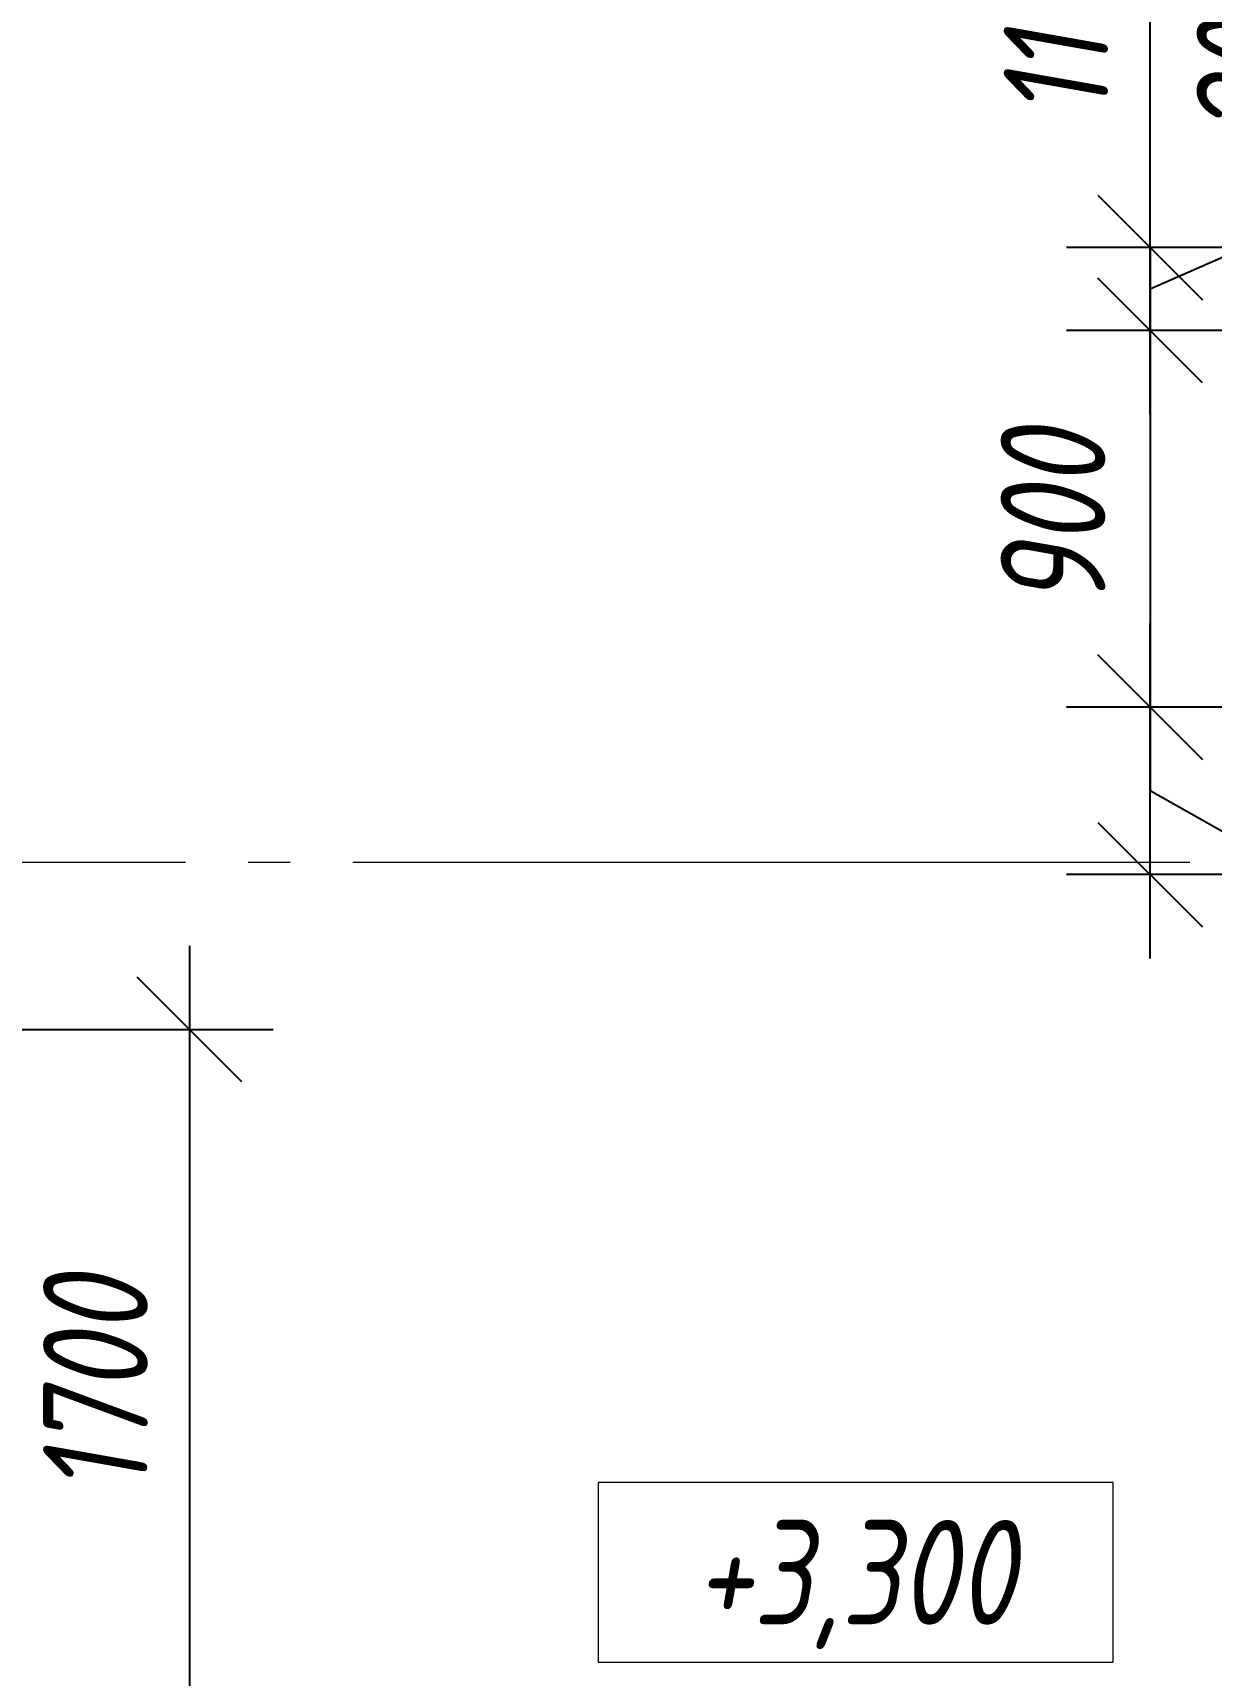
# Model space of a CAD drawing. Header units: millimetres. Extents: x -85420 to 1195317, y -69347 to 470418.
# Drawn here: x 437442 to 440257, y 16633 to 20558 of the extents above; entities that cross this region are included whole.
import ezdxf
from ezdxf import colors
from ezdxf.entities.mleader import LeaderData, LeaderLine
from ezdxf.enums import TextEntityAlignment as Align
from ezdxf.math import Vec2, Vec3

# ---------------------------------------------------------------- set-up
doc = ezdxf.new("R2010")
doc.units = ezdxf.units.MM
for name, pattern in [('GOST2.303 6', [12, 8, -1.5, 1, -1.5]), ('ГОСТ 2.303 5', [24, 20, -1.5, 1, -1.5]), ('осевая', [50.800000000000004, 31.75, -6.35, 6.35, -6.35])]:
    doc.linetypes.add(name, pattern=pattern)
for name, color, linetype, lineweight in [('+АР_Выноски', 4, 'Continuous', 9), ('+АР_Осевые линии', 252, 'GOST2.303 6', 9), ('АР_Отметки', 7, 'Continuous', 5), ('АР_штриховка несущих стен', 250, 'Continuous', 0), ('СПДС_РАЗМЕРЫ', 252, 'Continuous', 0)]:
    doc.layers.add(name, color=color, linetype=linetype, lineweight=lineweight)
doc.layers.add('ОСИ', color=7, linetype='осевая', lineweight=13, true_color=0x999999)
doc.styles.add('ISOCPEUR', font='', dxfattribs={"height": 250})
doc.styles.add('ГОСТ 2.304', font='CS_Gost2304.shx', dxfattribs={"oblique": 10})
doc.styles.get('ISOCPEUR').set_extended_font_data('ISOCPEUR', italic=True)
doc.dimstyles.new('СПДС', dxfattribs={"dimscale": 100, "dimtxt": 2.5, "dimasz": 2.5, "dimexe": 2, "dimexo": 0.625, "dimgap": 1, "dimtad": 1, "dimdec": 0, "dimrnd": 5, "dimtxsty": 'ГОСТ 2.304', "dimblk": 'OBLIQUE', "dimblk1": 'OBLIQUE', "dimblk2": 'OBLIQUE', "dimcen": 2.5, "dimdle": 2, "dimadec": 0, "dimazin": 2, "dimtfac": 0.75, "dimtdec": 4, "dimtmove": 1, "dimatfit": 3, "dimfxl": 1, "dimtfill": 1, "dimtolj": 1, "dimarcsym": 1})

# ---------------------------------------------------------------- blocks, each defined once
blk = doc.blocks.new('_Oblique')
at = {"color": 0, "linetype": 'ByBlock', "lineweight": -2}
blk.add_line((-0.5, -0.5), (0.5, 0.5), dxfattribs=at)
blk = doc.blocks.new('*D388')
at = {"layer": 'Defpoints', "color": 0, "ltscale": 100, "transparency": 16777216}
for p in [(437116.3725916796, 18176.41517541511), (437113.770192345, 16476.4151754151), (437816.3725916796, 16476.4151754151)]:
    blk.add_point(p, dxfattribs=at)
at = {"layer": 'СПДС_РАЗМЕРЫ', "color": 0, "lineweight": -2, "ltscale": 100, "transparency": 16777216}
for p, q in [((437816.3725916796, 18376.41517541511), (437816.3725916796, 16276.4151754151)), ((437178.8725916796, 18176.41517541511), (438016.3725916796, 18176.41517541511)), ((437176.270192345, 16476.4151754151), (438016.3725916796, 16476.4151754151))]:
    blk.add_line(p, q, dxfattribs=at)
at = {"layer": 'СПДС_РАЗМЕРЫ', "color": 0, "lineweight": -2, "ltscale": 100, "transparency": 16777216, "xscale": 250, "yscale": 250, "zscale": 250}
for p, rotation in [((437816.3725916796, 18176.41517541511), 90), ((437816.3725916796, 16476.4151754151), 270)]:
    blk.add_blockref('_Oblique', p, dxfattribs=dict(at, rotation=rotation))
at = {"layer": 'СПДС_РАЗМЕРЫ', "color": 0, "ltscale": 100, "transparency": 16777216, "insert": (437591.3725916171, 17326.4151754151), "char_height": 250, "attachment_point": 5, "rotation": 90, "style": 'ГОСТ 2.304', "bg_fill": 3, "box_fill_scale": 1.1, "bg_fill_color": 256, "bg_fill_true_color": 13158600, "bg_fill_transparency": 0}
blk.add_mtext('\\A1;1700', dxfattribs=at)
blk = doc.blocks.new('*D357')
at = {"layer": 'Defpoints', "color": 0, "ltscale": 100, "transparency": 16777216}
for p in [(440111.372829687, 21146.38468128024), (441461.372829687, 21146.38468128024), (441391.3731558804, 20045.3571853613)]:
    blk.add_point(p, dxfattribs=at)
at = {"layer": 'СПДС_РАЗМЕРЫ', "color": 0, "lineweight": -2, "ltscale": 100, "transparency": 16777216}
for p, q in [((440111.372829687, 19845.3571853613), (440111.372829687, 21346.38468128024)), ((441398.872829687, 21146.38468128024), (439911.372829687, 21146.38468128024)), ((441328.8731558804, 20045.3571853613), (439911.372829687, 20045.3571853613))]:
    blk.add_line(p, q, dxfattribs=at)
at = {"layer": 'СПДС_РАЗМЕРЫ', "color": 0, "lineweight": -2, "ltscale": 100, "transparency": 16777216, "xscale": 250, "yscale": 250, "zscale": 250}
for p, rotation in [((440111.372829687, 21146.38468128024), 90), ((440111.372829687, 20045.3571853613), 270)]:
    blk.add_blockref('_Oblique', p, dxfattribs=dict(at, rotation=rotation))
at = {"layer": 'СПДС_РАЗМЕРЫ', "color": 0, "ltscale": 100, "transparency": 16777216, "insert": (439886.3728296245, 20595.87093332077), "char_height": 250, "attachment_point": 5, "rotation": 90, "style": 'ГОСТ 2.304', "bg_fill": 3, "box_fill_scale": 1.1, "bg_fill_color": 256, "bg_fill_true_color": 13158600, "bg_fill_transparency": 0}
blk.add_mtext('\\A1;1100', dxfattribs=at)
blk = doc.blocks.new('*D356')
at = {"layer": 'Defpoints', "color": 0, "ltscale": 100, "transparency": 16777216}
for p in [(440111.372829687, 20045.3571853613), (441391.3731558804, 20045.3571853613), (441446.372829687, 19846.65871395647)]:
    blk.add_point(p, dxfattribs=at)
at = {"layer": 'СПДС_РАЗМЕРЫ', "color": 0, "lineweight": -2, "ltscale": 100, "transparency": 16777216}
for p, q in [((440581.7821124341, 20874.56684892013), (440581.7821124341, 20152.03574948927)), ((440111.372829687, 19646.65871395647), (440111.372829687, 20245.3571853613)), ((440581.7821124341, 20152.03574948927), (440111.372829687, 19946.00794965888)), ((441328.8731558804, 20045.3571853613), (439911.372829687, 20045.3571853613)), ((441383.872829687, 19846.65871395647), (439911.372829687, 19846.65871395647))]:
    blk.add_line(p, q, dxfattribs=at)
at = {"layer": 'СПДС_РАЗМЕРЫ', "color": 0, "lineweight": -2, "ltscale": 100, "transparency": 16777216, "xscale": 250, "yscale": 250, "zscale": 250}
for p, rotation in [((440111.372829687, 20045.3571853613), 270), ((440111.372829687, 19846.65871395647), 90)]:
    blk.add_blockref('_Oblique', p, dxfattribs=dict(at, rotation=rotation))
at = {"layer": 'СПДС_РАЗМЕРЫ', "color": 0, "ltscale": 100, "transparency": 16777216, "insert": (440347.0995336211, 20513.3012992047), "char_height": 250, "attachment_point": 5, "rotation": 90, "style": 'ГОСТ 2.304', "bg_fill": 3, "box_fill_scale": 1.1, "bg_fill_color": 256, "bg_fill_true_color": 13158600, "bg_fill_transparency": 0}
blk.add_mtext('\\A1;200', dxfattribs=at)
blk = doc.blocks.new('*D355')
at = {"layer": 'Defpoints', "color": 0, "ltscale": 100, "transparency": 16777216}
for p in [(440111.372829687, 18946.40824627158), (441511.372829687, 18946.40824627158), (441546.3821336391, 18546.40743005985)]:
    blk.add_point(p, dxfattribs=at)
at = {"layer": 'СПДС_РАЗМЕРЫ', "color": 0, "lineweight": -2, "ltscale": 100, "transparency": 16777216}
for p, q in [((440111.372829687, 18346.40743005985), (440111.372829687, 19146.40824627158)), ((441448.872829687, 18946.40824627158), (439911.372829687, 18946.40824627158)), ((440643.7199816367, 18446.40743005985), (440111.372829687, 18746.40783816572)), ((441483.8821336391, 18546.40743005985), (439911.372829687, 18546.40743005985)), ((440643.7199816367, 17716.14676692324), (440643.7199816367, 18446.40743005985))]:
    blk.add_line(p, q, dxfattribs=at)
at = {"layer": 'СПДС_РАЗМЕРЫ', "color": 0, "lineweight": -2, "ltscale": 100, "transparency": 16777216, "xscale": 250, "yscale": 250, "zscale": 250}
for p, rotation in [((440111.372829687, 18946.40824627158), 90), ((440111.372829687, 18546.40743005985), 270)]:
    blk.add_blockref('_Oblique', p, dxfattribs=dict(at, rotation=rotation))
at = {"layer": 'СПДС_РАЗМЕРЫ', "color": 0, "ltscale": 100, "transparency": 16777216, "insert": (440418.7199815742, 18081.27709849155), "char_height": 250, "attachment_point": 5, "rotation": 90, "style": 'ГОСТ 2.304', "bg_fill": 3, "box_fill_scale": 1.1, "bg_fill_color": 256, "bg_fill_true_color": 13158600, "bg_fill_transparency": 0}
blk.add_mtext('\\A1;400', dxfattribs=at)
blk = doc.blocks.new('*D350')
at = {"layer": 'Defpoints', "color": 0, "ltscale": 100, "transparency": 16777216}
for p in [(441446.372829687, 19846.65871395647), (440111.372829687, 18946.40824627158), (441511.372829687, 18946.40824627158)]:
    blk.add_point(p, dxfattribs=at)
at = {"layer": 'СПДС_РАЗМЕРЫ', "color": 0, "lineweight": -2, "ltscale": 100, "transparency": 16777216}
for p, q in [((440111.372829687, 20046.65871395647), (440111.372829687, 18746.40824627158)), ((441383.872829687, 19846.65871395647), (439911.372829687, 19846.65871395647)), ((441448.872829687, 18946.40824627158), (439911.372829687, 18946.40824627158))]:
    blk.add_line(p, q, dxfattribs=at)
at = {"layer": 'СПДС_РАЗМЕРЫ', "color": 0, "lineweight": -2, "ltscale": 100, "transparency": 16777216, "xscale": 250, "yscale": 250, "zscale": 250}
for p, rotation in [((440111.372829687, 19846.65871395647), 90), ((440111.372829687, 18946.40824627158), 270)]:
    blk.add_blockref('_Oblique', p, dxfattribs=dict(at, rotation=rotation))
at = {"layer": 'СПДС_РАЗМЕРЫ', "color": 0, "ltscale": 100, "transparency": 16777216, "insert": (439879.1385776434, 19396.53348011402), "char_height": 250, "attachment_point": 5, "rotation": 90, "style": 'ГОСТ 2.304', "bg_fill": 3, "box_fill_scale": 1.1, "bg_fill_color": 256, "bg_fill_true_color": 13158600, "bg_fill_transparency": 0}
blk.add_mtext('\\A1;900', dxfattribs=at)
blk = doc.blocks.new('A$C314F1C93')
at = {"layer": '+АР_Осевые линии', "linetype": 'ГОСТ 2.303 5', "lineweight": 0, "ltscale": 100}
blk.add_lwpolyline([(-4199.99999999968, 3249.999999999884), (75280.00000000006, 3249.999999999884)], dxfattribs=at)
blk = doc.blocks.new('_DotSmall')
at = {"color": 0, "linetype": 'ByBlock', "const_width": 0.5}
blk.add_lwpolyline([(-0.0625, 0, 1), (0.0625, 0, 1)], format="xyb", close=True, dxfattribs=at)
blk = doc.blocks.new('АР план')
at = {"layer": 'АР_Отметки', "lineweight": 9}
ml = blk.add_multileader_mtext('Standard', dxfattribs=at)
ml.set_content('+3,950', color=256, style='ISOCPEUR')
ml.set_leader_properties(color=256, linetype='Continuous', lineweight=-1)
ml.set_arrow_properties(name='DOTSMALL')
ml.build(insert=Vec2(0, 0))
ml.multileader.update_dxf_attribs({"has_text_frame": 1, "text_left_attachment_type": 4, "text_right_attachment_type": 4, "dogleg_length": 100, "arrow_head_size": 180})
ctx = ml.context
ctx.base_point, ctx.char_height, ctx.arrow_head_size, ctx.landing_gap_size, ctx.plane_origin = Vec3(653061.3110686555, 32239.71936149879), 250, 180, 50, Vec3(652979.9176188062, 30972.1551693685)
ctx.left_attachment, ctx.right_attachment = 4, 4
notes = []
notes.append((ctx, [(0, (0, 0, 0), (0, 0), (1, 0), 1, [])]))
ctx.mtext.insert, ctx.mtext.width, ctx.mtext.line_spacing_style, ctx.mtext.flow_direction = Vec3(653111.3110686555, 32573.05269483211), 852.6970314602484, 2, 5
ml = blk.add_multileader_mtext('Standard', dxfattribs=at)
ml.set_content('+1,975', color=256, style='ISOCPEUR')
ml.set_leader_properties(color=256, linetype='Continuous', lineweight=-1)
ml.set_arrow_properties(name='DOTSMALL')
ml.build(insert=Vec2(0, 0))
ml.multileader.update_dxf_attribs({"has_text_frame": 1, "text_left_attachment_type": 4, "text_right_attachment_type": 4, "dogleg_length": 100, "arrow_head_size": 180})
ctx = ml.context
ctx.base_point, ctx.char_height, ctx.arrow_head_size, ctx.landing_gap_size, ctx.plane_origin = Vec3(652749.2966237958, 27128.71309628351), 250, 180, 50, Vec3(655881.3550783198, 25957.03355335795)
ctx.left_attachment, ctx.right_attachment = 4, 4
notes.append((ctx, [(0, (0, 0, 0), (0, 0), (1, 0), 1, [])]))
ctx.mtext.insert, ctx.mtext.width, ctx.mtext.line_spacing_style, ctx.mtext.flow_direction = Vec3(652799.2966237958, 27528.71309628351), 852.6970314602484, 2, 5
ml = blk.add_multileader_mtext('Standard', dxfattribs=at)
ml.set_content('+2,410', color=256, style='ISOCPEUR')
ml.set_leader_properties(color=256, linetype='Continuous', lineweight=-1)
ml.set_arrow_properties(name='DOTSMALL')
ml.build(insert=Vec2(0, 0))
ml.multileader.update_dxf_attribs({"has_text_frame": 1, "text_left_attachment_type": 4, "text_right_attachment_type": 4, "dogleg_length": 100, "arrow_head_size": 180})
ctx = ml.context
ctx.base_point, ctx.char_height, ctx.arrow_head_size, ctx.landing_gap_size, ctx.plane_origin = Vec3(649667.0758553846, 15695.91183566085), 250, 180, 50, Vec3(647505.863485316, 15104.66626217555)
ctx.left_attachment, ctx.right_attachment = 4, 4
notes.append((ctx, [(0, (0, 0, 0), (0, 0), (1, 0), 1, [])]))
ctx.mtext.insert, ctx.mtext.width, ctx.mtext.line_spacing_style, ctx.mtext.flow_direction = Vec3(649717.0758553846, 16029.2451689942), 852.6970314602484, 2, 5
for ctx, leaders in notes:
    for number, flags, end, landing, length, lines in leaders:
        leader = LeaderData()
        leader.index, (leader.has_last_leader_line, leader.has_dogleg_vector, leader.attachment_direction) = number, flags
        leader.last_leader_point, leader.dogleg_vector, leader.dogleg_length = Vec3(end), Vec3(landing), length
        for number, points, colour, breaks in lines:
            line = LeaderLine()
            line.index, line.vertices, line.color, line.breaks = number, Vec3.list(points), colors.encode_raw_color(colour), breaks
            leader.lines.append(line)
        ctx.leaders.append(leader)

msp = doc.modelspace()

# ---------------------------------------------------------------- wipeouts: each hides what was drawn before it
at = {"color": 7, "ltscale": 100, "true_color": 0xffffff}
msp.add_wipeout([(438792.6682530077, 16664.07570331194), (440022.6682530077, 16664.07570331194), (440022.6682530077, 17094.07570331194), (438792.6682530077, 17094.07570331194)], dxfattribs=at).dxf.layer = '+АР_Выноски'

# ---------------------------------------------------------------- next in the draw order: linework, layer by layer
at = {"layer": '+АР_Выноски', "linetype": 'Continuous', "ltscale": 100}
msp.add_lwpolyline([(438792.6682530077, 16664.07570331194), (440022.6682530077, 16664.07570331194), (440022.6682530077, 17094.07570331194), (438792.6682530077, 17094.07570331194), (438792.6682530077, 16664.07570331194)], dxfattribs=at)

# ---------------------------------------------------------------- next in the draw order: texts
at = {"layer": '+АР_Выноски', "linetype": 'Continuous', "ltscale": 100, "style": 'ГОСТ 2.304', "oblique": 9.999999999999996}
msp.add_text('+3,300', height=250, dxfattribs=at).set_placement((439407.6682530077, 16879.07570331194), align=Align.MIDDLE_CENTER)

# ---------------------------------------------------------------- next in the draw order: block references
at = {"layer": 'ОСИ', "ltscale": 40}
msp.add_blockref('A$C314F1C93', (430406.3725916118, 15326.41521031433, 4.999999999999952e-09), dxfattribs=at)

# ---------------------------------------------------------------- next in the draw order: hatches: boundary and pattern name
at = {"layer": 'АР_штриховка несущих стен', "lineweight": 0}
h = msp.add_hatch(dxfattribs=at)
h.set_pattern_fill('FP_1', color=256, style=0, pattern_type=2)
h.set_pattern_definition([(225, (368148.791277003, -286986.5185797691), (-212.1320343559643, 212.1320343559642), [300.0000000000001, -50.00000000000003, 10, -50.00000000000003]), (225, (368148.791277003, -287198.5185797691), (-212.1320343559643, 212.1320343559642), []), (309.9999999999999, (368148.791277003, -286986.5185797691), (358.6306040025252, 31.37586718776058), [37.49999999999999, -412.4999999999999]), (4.999999999999995, (368148.791277003, -286986.5185797691), (-69.37609840310984, -376.0956830054847), [30, -330]), (259.5490000000004, (368178.6772770031, -286983.9035797691), (289.2568028982388, -344.7173363236747), [31.87, -350.571]), (313.8159999999999, (368148.791277003, -287086.5185797691), (533.6199696404694, 82.7614966388627), [56.24999999999995, -618.7499999999992]), (263.3640000000004, (368193.2592770031, -287079.6215797691), (467.3284015511165, -487.0622145359653), [47.80499999999994, -525.8559999999991]), (8.816000000000022, (368148.791277003, -287086.5185797691), (467.332636044979, -487.0580492787811), [45, -495]), (339, (368198.791277003, -287061.5185797691), (298.4540715877154, 201.3095187061824), [37.49999999999994, -412.4999999999995]), (34.00000000000002, (368198.791277003, -287061.5185797691), (121.657102386374, -362.5748960476323), [29.99999999999998, -329.9999999999997]), (288.549, (368223.6622770031, -287044.742579769), (420.1119811543451, -161.2620949745203), [31.87, -350.571]), (322.5, (368148.791277003, -286986.5185797691), (6.079927658645346, -166.4469269156557), [3.353, -322.6469999999999, 3.353, -331.6469999999999, -331.2499999999999]), (322.5, (368148.791277003, -286986.5185797691), (6.079927658645346, -166.4469269156557), [-660.9999999999999, 3.353, -327.8969999999999]), (352.5, (368148.791277003, -286986.5185797691), (131.5347687210744, -197.20585594118), [3.352999999999994, -187.6469999999996, 3.352999999999994, -315.1469999999992, -126.2499999999998]), (352.5, (368148.791277003, -286986.5185797691), (131.5347687210744, -197.20585594118), [-509.4999999999992, 3.352999999999994, -122.8969999999998]), (32.50000000000001, (368037.291277003, -286986.5185797691), (266.9112180862045, 11.27743586718992), [3.352999999999994, -121.6469999999998, 3.352999999999994, -386.6469999999991, -517.4999999999983]), (32.50000000000001, (368037.291277003, -286986.5185797691), (266.9112180862045, 11.27743586718992), [-514.9999999999983, 3.352999999999994, -514.1469999999982]), (42.5, (367987.291277003, -286986.5185797691), (291.5930846711931, -50.05249116615886), [3.353, -159.147, 3.353, -255.647, -367.5]), (42.5, (367987.291277003, -286986.5185797691), (291.5930846711931, -50.05249116615886), [-421.5, 3.353, -364.147])])
edge = h.paths.add_edge_path()
edge.add_line((430746.3709211438, 18231.17018456268), (430746.3704585306, 18941.41520998575))
edge.add_line((430246.3725916791, 18231.17018456268), (430746.3709211439, 18231.17018456268))
edge.add_line((430246.372591679, 18941.4152099858), (430246.372591679, 18231.17018456274))
edge.add_line((430746.3704585306, 18941.4152099858), (430246.3725916789, 18941.4152099858))
edge = h.paths.add_edge_path()
edge.add_line((437511.372591679, 15666.4152099858), (430746.372591679, 15666.41520997707))
edge.add_line((437511.372591679, 15166.4152099858), (437511.372591679, 15666.4152099858))
edge.add_line((430246.3725916791, 15166.4152099858), (437511.372591679, 15166.4152099858))
edge.add_line((430246.3725916791, 15936.66023540869), (430246.3725916791, 15166.4152099858))
edge.add_line((430746.3724156568, 15936.66023540869), (430246.3725916791, 15936.66023540869))
edge.add_line((430746.372591679, 15666.41520997707), (430746.3724156568, 15936.66023540869))

# ---------------------------------------------------------------- next in the draw order: dimensions: what is measured, and where the dimension line sits
at = {"layer": 'СПДС_РАЗМЕРЫ', "ltscale": 100}
dim = msp.add_linear_dim(base=(440111.372829687, 18946.40824627158, 9.999999999999904e-09), p1=(441446.372829687, 19846.65871395647, 9.999999999999904e-09), p2=(441511.372829687, 18946.40824627158, 9.999999999999904e-09), angle=270, dimstyle='СПДС', dxfattribs=at)
dim.commit()
dim.dimension.update_dxf_attribs({"geometry": '*D350', "text_midpoint": (439879.1385776434, 19396.53348011402, 9.999999999999904e-09)})

# ---------------------------------------------------------------- next in the draw order: wipeouts: each hides what was drawn before it
at = {"color": 7, "ltscale": 100, "true_color": 0xffffff}
msp.add_wipeout([(438792.6682530078, 16664.07570331194), (440022.6682530078, 16664.07570331194), (440022.6682530078, 17094.07570331194), (438792.6682530078, 17094.07570331194)], dxfattribs=at).dxf.layer = '+АР_Выноски'

# ---------------------------------------------------------------- next in the draw order: linework, layer by layer
at = {"layer": '+АР_Выноски', "linetype": 'Continuous', "ltscale": 100}
msp.add_lwpolyline([(438792.6682530078, 16664.07570331194), (440022.6682530078, 16664.07570331194), (440022.6682530078, 17094.07570331194), (438792.6682530078, 17094.07570331194), (438792.6682530078, 16664.07570331194)], dxfattribs=at)

# ---------------------------------------------------------------- next in the draw order: texts
at = {"layer": '+АР_Выноски', "linetype": 'Continuous', "ltscale": 100, "style": 'ГОСТ 2.304', "oblique": 9.999999999999996}
msp.add_text('+3,300', height=250, dxfattribs=at).set_placement((439407.6682530078, 16879.07570331194), align=Align.MIDDLE_CENTER)

# ---------------------------------------------------------------- next in the draw order: dimensions: what is measured, and where the dimension line sits
at = {"layer": 'СПДС_РАЗМЕРЫ', "ltscale": 100}
for base, p1, p2, picture, middle in [((440111.372829687, 20045.3571853613, 9.999999999999904e-09), (441446.372829687, 19846.65871395647, 9.999999999999904e-09), (441391.3731558804, 20045.3571853613, 9.999999999999904e-09), '*D356', (440581.7821124341, 20252.03574948927, 9.999999999999904e-09)), ((440111.372829687, 18946.40824627158, 9.999999999999904e-09), (441546.3821336391, 18546.40743005985, 9.999999999999904e-09), (441511.372829687, 18946.40824627158, 9.999999999999904e-09), '*D355', (440643.7199816367, 18346.40743005985, 9.999999999999904e-09))]:
    dim = msp.add_linear_dim(base=base, p1=p1, p2=p2, angle=270, dimstyle='СПДС', dxfattribs=at)
    dim.commit()
    dim.dimension.update_dxf_attribs({"geometry": picture, "text_midpoint": middle, "dimtype": 160})
dim = msp.add_linear_dim(base=(437816.3725916796, 16476.4151754151, 4.999999999999952e-09), p1=(437116.3725916796, 18176.41517541511, 4.999999999999952e-09), p2=(437113.770192345, 16476.4151754151, 4.999999999999952e-09), angle=90, dimstyle='СПДС', dxfattribs=at)
dim.commit()
dim.dimension.update_dxf_attribs({"geometry": '*D388', "text_midpoint": (437591.3725916171, 17326.4151754151, 4.999999999999952e-09)})

# ---------------------------------------------------------------- next in the draw order: dimensions: what is measured, and where the dimension line sits
dim = msp.add_linear_dim(base=(440111.372829687, 21146.38468128024, 9.999999999999904e-09), p1=(441391.3731558804, 20045.3571853613, 9.999999999999904e-09), p2=(441461.372829687, 21146.38468128024, 9.999999999999904e-09), angle=270, dimstyle='СПДС', dxfattribs=at)
dim.commit()
dim.dimension.update_dxf_attribs({"geometry": '*D357', "text_midpoint": (439886.3728296245, 20595.87093332077, 9.999999999999904e-09)})

# ---------------------------------------------------------------- next in the draw order: block references
at = {"color": 12, "true_color": 0xe00000}
msp.add_blockref('АР план', (-85419.90290359053, 14341.5887358326), dxfattribs=at)

# ---------------------------------------------------------------- next in the draw order: leaders
at = {"layer": 'АР_Отметки', "lineweight": 9}
ml = msp.add_multileader_mtext('Standard', dxfattribs=at)
ml.set_content('+2,410', color=256, style='ISOCPEUR')
ml.set_leader_properties(color=256, linetype='Continuous', lineweight=-1)
ml.set_arrow_properties(name='DOTSMALL')
ml.build(insert=Vec2(0, 0))
ml.multileader.update_dxf_attribs({"has_text_frame": 1, "text_left_attachment_type": 4, "text_right_attachment_type": 4, "dogleg_length": 100, "arrow_head_size": 180})
ctx = ml.context
ctx.base_point, ctx.char_height, ctx.arrow_head_size, ctx.landing_gap_size, ctx.plane_origin = Vec3(703103.0309721342, 29209.74974800884), 250, 180, 50, Vec3(700941.8186020657, 28618.50417452354)
ctx.left_attachment, ctx.right_attachment = 4, 4
notes = []
notes.append((ctx, [(0, (0, 0, 0), (0, 0), (1, 0), 1, [])]))
ctx.mtext.insert, ctx.mtext.width, ctx.mtext.line_spacing_style, ctx.mtext.flow_direction = Vec3(703153.0309721342, 29543.08308134218), 852.6970314602484, 2, 5
ml = msp.add_multileader_mtext('Standard', dxfattribs=at)
ml.set_content('+2,410', color=256, style='ISOCPEUR')
ml.set_leader_properties(color=256, linetype='Continuous', lineweight=-1)
ml.set_arrow_properties(name='DOTSMALL')
ml.build(insert=Vec2(0, 0))
ml.multileader.update_dxf_attribs({"has_text_frame": 1, "text_left_attachment_type": 4, "text_right_attachment_type": 4, "dogleg_length": 100, "arrow_head_size": 180})
ctx = ml.context
ctx.base_point, ctx.char_height, ctx.arrow_head_size, ctx.landing_gap_size, ctx.plane_origin = Vec3(703103.0309721342, 29209.74974800884), 250, 180, 50, Vec3(700941.8186020657, 28618.50417452354)
ctx.left_attachment, ctx.right_attachment = 4, 4
notes.append((ctx, [(0, (0, 0, 0), (0, 0), (1, 0), 1, [])]))
ctx.mtext.insert, ctx.mtext.width, ctx.mtext.line_spacing_style, ctx.mtext.flow_direction = Vec3(703153.0309721342, 29543.08308134218), 852.6970314602484, 2, 5
ml = msp.add_multileader_mtext('Standard', dxfattribs=at)
ml.set_content('+3,950', color=256, style='ISOCPEUR')
ml.set_leader_properties(color=256, linetype='Continuous', lineweight=-1)
ml.set_arrow_properties(name='DOTSMALL')
ml.build(insert=Vec2(0, 0))
ml.multileader.update_dxf_attribs({"has_text_frame": 1, "text_left_attachment_type": 4, "text_right_attachment_type": 4, "dogleg_length": 100, "arrow_head_size": 180})
ctx = ml.context
ctx.base_point, ctx.char_height, ctx.arrow_head_size, ctx.landing_gap_size, ctx.plane_origin = Vec3(701417.2517405454, 23704.04371079624), 250, 180, 50, Vec3(701335.8582906962, 22436.47951866595)
ctx.left_attachment, ctx.right_attachment = 4, 4
notes.append((ctx, [(0, (0, 0, 0), (0, 0), (1, 0), 1, [])]))
ctx.mtext.insert, ctx.mtext.width, ctx.mtext.line_spacing_style, ctx.mtext.flow_direction = Vec3(701467.2517405454, 24037.37704412955), 852.6970314602484, 2, 5
ml = msp.add_multileader_mtext('Standard', dxfattribs=at)
ml.set_content('+3,950', color=256, style='ISOCPEUR')
ml.set_leader_properties(color=256, linetype='Continuous', lineweight=-1)
ml.set_arrow_properties(name='DOTSMALL')
ml.build(insert=Vec2(0, 0))
ml.multileader.update_dxf_attribs({"has_text_frame": 1, "text_left_attachment_type": 4, "text_right_attachment_type": 4, "dogleg_length": 100, "arrow_head_size": 180})
ctx = ml.context
ctx.base_point, ctx.char_height, ctx.arrow_head_size, ctx.landing_gap_size, ctx.plane_origin = Vec3(701417.2517405454, 23704.04371079624), 250, 180, 50, Vec3(701335.8582906962, 22436.47951866595)
ctx.left_attachment, ctx.right_attachment = 4, 4
notes.append((ctx, [(0, (0, 0, 0), (0, 0), (1, 0), 1, [])]))
ctx.mtext.insert, ctx.mtext.width, ctx.mtext.line_spacing_style, ctx.mtext.flow_direction = Vec3(701467.2517405454, 24037.37704412955), 852.6970314602484, 2, 5
for ctx, leaders in notes:
    for number, flags, end, landing, length, lines in leaders:
        leader = LeaderData()
        leader.index, (leader.has_last_leader_line, leader.has_dogleg_vector, leader.attachment_direction) = number, flags
        leader.last_leader_point, leader.dogleg_vector, leader.dogleg_length = Vec3(end), Vec3(landing), length
        for number, points, colour, breaks in lines:
            line = LeaderLine()
            line.index, line.vertices, line.color, line.breaks = number, Vec3.list(points), colors.encode_raw_color(colour), breaks
            leader.lines.append(line)
        ctx.leaders.append(leader)

doc.saveas('drawing.dxf')
